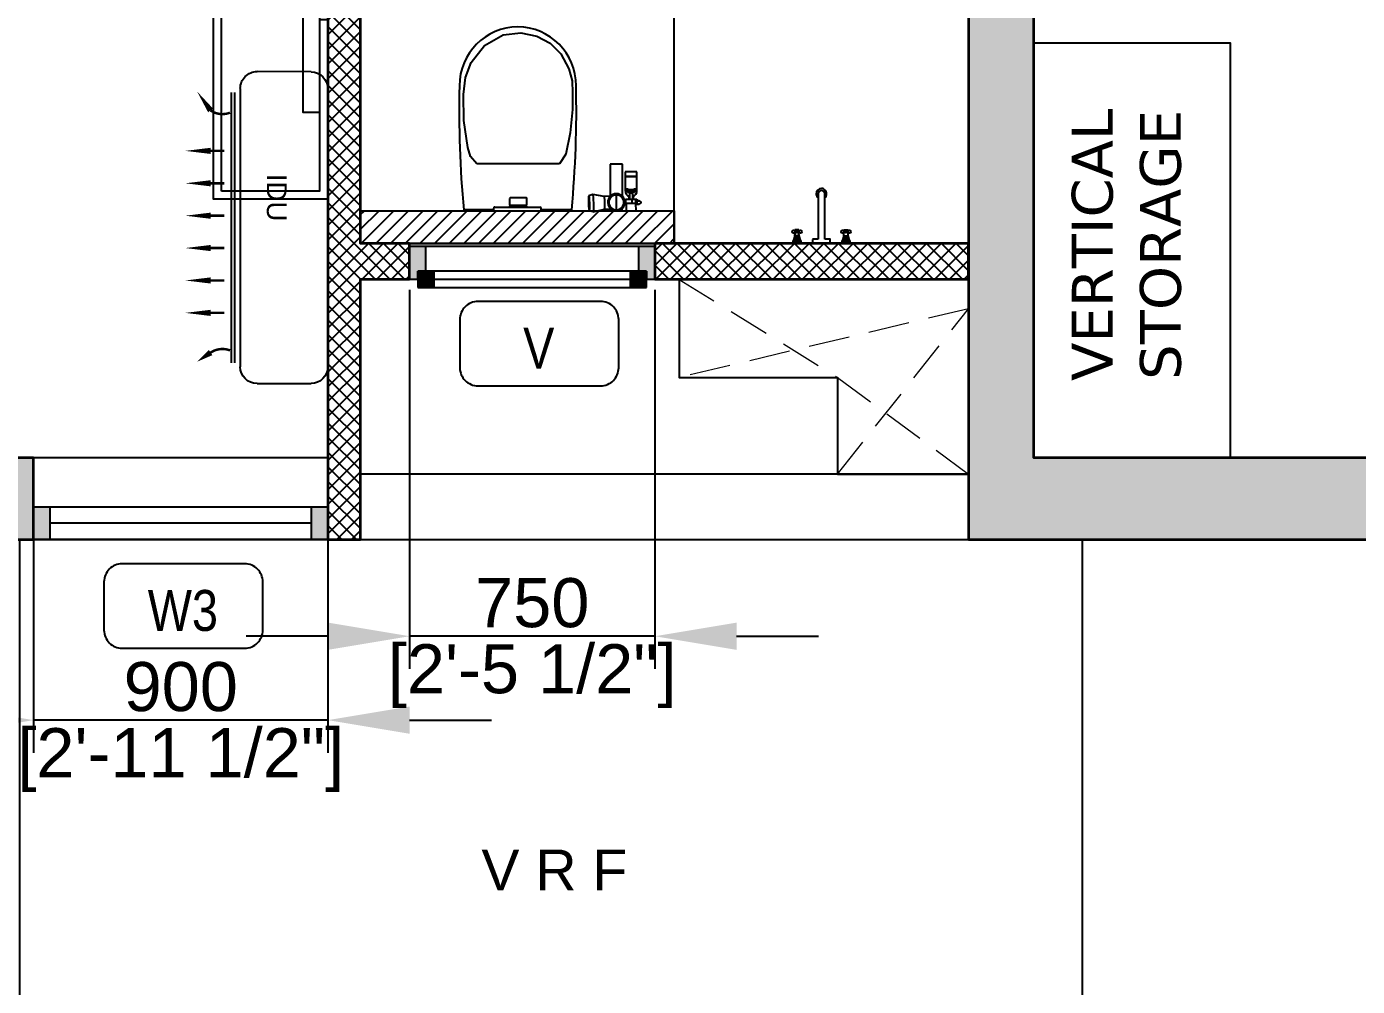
# Model space of a CAD drawing. Header units: millimetres. Extents: x 91566 to 131129, y 141753 to 207061.
# Drawn here: x 116954 to 121024, y 169429 to 172366 of the extents above; entities that cross this region are included whole.
import ezdxf
from ezdxf.enums import TextEntityAlignment as Align

# ---------------------------------------------------------------- set-up
doc = ezdxf.new("R2010")
doc.units = ezdxf.units.MM
doc.linetypes.add('( Hidden )', pattern=[0.375, 0.25, -0.125])
for name, color, linetype in [('A-Dimensions', 4, 'Continuous'), ('A-Elevation 10', 8, 'Continuous'), ('A-Fixture', 8, 'Continuous'), ('A-Furniture', 8, 'Continuous'), ('A-Hatch', 252, 'Continuous'), ('A-Room Boundary', 44, 'Continuous'), ('A-Shaft', 8, 'Continuous'), ('A-Text Main', 44, 'Continuous'), ('A-Ventilator', 4, 'Continuous'), ('A-Window', 4, 'Continuous')]:
    doc.layers.add(name, color=color, linetype=linetype)
doc.layers.add('A-Wall', color=240, linetype='Continuous', lineweight=35)
doc.styles.add('2024-08-29_TOWER-A$0$simplex-0.8', font='simplex.shx', dxfattribs={"width": 0.8})
doc.styles.add('3BHK  WEST_UN-2$0$AMISH', font='arial.ttf')
doc.styles.add('3BHK EAST -UN-4$0$grid_text', font='verdana.ttf')
doc.styles.add('ARIAL', font='ARIALN.TTF')
doc.styles.add('Core_Typ-TA$0$Standard', font='arial.ttf')
doc.styles.add('S', font='arial.ttf', dxfattribs={"height": 150})
doc.dimstyles.new('DIMSMALL', dxfattribs={"dimtxt": 150, "dimasz": 250, "dimexe": 100, "dimexo": 100, "dimgap": 25, "dimtad": 1, "dimdec": 0, "dimzin": 0, "dimdsep": 46, "dimtxsty": 'S', "dimcen": 0, "dimdle": 100, "dimclrd": 8, "dimclre": 8, "dimclrt": 256, "dimazin": 0, "dimtfac": 1, "dimtdec": 0, "dimtix": 1, "dimtmove": 0, "dimatfit": 3, "dimldrblk": '12_DatumFilled', "dimfxl": 1, "dimtolj": 1, "dimtzin": 0, "dimlwd": -1, "dimlwe": -1, "dimarcsym": 1})

# ---------------------------------------------------------------- blocks, each defined once
blk = doc.blocks.new('Core & corridor')
at = {"layer": 'A-Elevation 10'}
blk.add_lwpolyline([(22644.6, 21614.5), (22644.6, 19624.8), (19394.6, 19624.8), (19394.6, 21614.5)], close=True, dxfattribs=at)
blk = doc.blocks.new('3BHK  WEST_UN-3$0$zxcvb')
at = {"layer": 'A-Furniture', "linetype": 'Continuous'}
for p, q in [((-25, 350), (0, 350)), ((-25, -350), (0, -350))]:
    blk.add_line(p, q, dxfattribs=at)
for points in [[(0, 900), (0, -900), (-350, -900), (-349.6, 900)], [(-325, -874.9), (-324.6, 875), (-24.6, 875), (-25, -874.9)], [(-25, 635), (-25, -635), (-75, -635), (-75, 635)]]:
    blk.add_lwpolyline(points, close=True, dxfattribs=at)
blk = doc.blocks.new('A$C7abcf875')
at = {"layer": 'A-Window', "linetype": 'Continuous'}
for points in [[(-900, -150), (-900, -250), (-850, -250), (-850, -150)], [(0, -250), (0, -150), (-50, -150), (-50, -250)]]:
    blk.add_hatch(color=256, dxfattribs=at).paths.add_polyline_path(points)
for p, q in [((0, 0), (-900, 0)), ((0, -150), (0, 0)), ((0, -150), (0, 0)), ((-900, -150), (-900, 0)), ((-900, -150), (-900, 0)), ((-900, -250), (-900, -150)), ((-900, -150), (-850, -150)), ((-900, -250), (-900, -150)), ((-900, -250), (-900, -150)), ((-850, -150), (-850, -250)), ((-850, -150), (-50, -150)), ((-50, -250), (-50, -150)), ((-50, -150), (0, -150)), ((0, -250), (0, -150)), ((0, -250), (0, -150)), ((0, -250), (0, -150)), ((-50, -200), (-850, -200)), ((0, -250), (-900, -250)), ((-850, -250), (-900, -250)), ((-50, -250), (-850, -250)), ((0, -250), (-50, -250))]:
    blk.add_line(p, q, dxfattribs=at)
blk = doc.blocks.new('A$Cfbc7273c')
at = {"layer": 'A-Fixture'}
for p, q in [((-22.2, 81.5), (-22.2, 68.5)), ((-20.4, 68.3), (-20.4, 81.7)), ((-18, 82.2), (-18, 67.8)), ((-15.8, 67.3), (-15.8, 82.7)), ((-13.3, 66.5), (-13.3, 83.5)), ((-9.9, 65.2), (-9.9, 84.7)), ((-5.4, 63), (-5.4, 87)), ((0, 90.6), (0, 59.4)), ((0, -90.6), (0, 90.6)), ((-41.9, 68.8), (-41.9, 81.3)), ((-41.9, 81.3), (-27.4, 81.2)), ((-27.4, 68.8), (-41.9, 68.8)), ((-23.6, 68.6), (-23.6, 81.3)), ((-13.5, 10), (-152, 10)), ((-13.5, 26), (-13.5, 10)), ((0, 27), (-12.5, 27)), ((0, -27), (0, 27)), ((-152, -10), (-13.5, -10)), ((-13.5, -10), (-13.5, -26)), ((-12.5, -27), (0, -27)), ((-41.9, -68.8), (-41.9, -81.3)), ((-27.4, -68.8), (-41.9, -68.8)), ((-41.9, -81.3), (-27.4, -81.2)), ((-23.6, -68.6), (-23.6, -81.3)), ((-22.2, -81.5), (-22.2, -68.5)), ((-20.4, -68.3), (-20.4, -81.7)), ((-18, -82.2), (-18, -67.8)), ((-15.8, -67.3), (-15.8, -82.7)), ((-13.3, -66.5), (-13.3, -83.5)), ((-9.9, -65.2), (-9.9, -84.7)), ((-5.4, -63), (-5.4, -87)), ((0, -90.6), (0, -59.4))]:
    blk.add_line(p, q, dxfattribs=at)
for centre, radius in [((-36, 85.7), 4.41), ((-36, 64.3), 4.41), ((-36, 74.8), 3.69), ((-36, -64.3), 4.41), ((-36, -85.7), 4.41), ((-36, -74.8), 3.69)]:
    blk.add_circle(centre, radius, dxfattribs=at)
for centre, radius, start, end in [((-27.2, 125.4), 44.2, 269.7849, 308.0362), ((-27.4, 24.1), 44.7, 52.1791, 90), ((-152, 0), 16, 90, 180.0001), ((-152, 0), 16, 180.0001, 270), ((-152, 0), 10, 90, 270), ((-152, 0), 16, 38.6822, 90), ((-12.5, 26), 0.999, 89.9998, 180.1995), ((-152, 0), 16, 270, 321.3178), ((-12.5, -26), 1, 180, 269.8008), ((-27.4, -24.1), 44.7, 270, 307.8209), ((-27.2, -125.4), 44.2, 51.9638, 90.2151)]:
    blk.add_arc(centre, radius, start, end, dxfattribs=at)
blk = doc.blocks.new('3BHK  WEST_UN-2$0$fgdskokjmfv')
at = {"layer": 'A-Fixture', "linetype": 'Continuous'}
for p, q in [((15769362.5, 1072214.8), (15769328, 1072207)), ((15769362.5, 1072214.8), (15769374.5, 1072212)), ((15769217.4, 1072186.7), (15769217.5, 1072186.9)), ((15769217.4, 1072186.5), (15769217.4, 1072186.7)), ((15769217.4, 1072186.3), (15769217.4, 1072186.5)), ((15769217.4, 1072186.1), (15769217.4, 1072186.3)), ((15769217.4, 1072186.3), (15769217.4, 1072186.3)), ((15769217.5, 1072185.9), (15769217.4, 1072186.1)), ((15769217.5, 1072187.3), (15769217.6, 1072187.5)), ((15769217.5, 1072187.1), (15769217.5, 1072187.3)), ((15769217.5, 1072186.9), (15769217.5, 1072187.1)), ((15769217.5, 1072185.7), (15769217.5, 1072185.9)), ((15769217.5, 1072185.5), (15769217.5, 1072185.7)), ((15769217.5, 1072185.3), (15769217.5, 1072185.5)), ((15769217.6, 1072185.1), (15769217.5, 1072185.3)), ((15769217.6, 1072187.7), (15769217.7, 1072187.9)), ((15769217.6, 1072187.5), (15769217.6, 1072187.7)), ((15769217.6, 1072184.9), (15769217.6, 1072185.1)), ((15769217.7, 1072184.7), (15769217.6, 1072184.9)), ((15769217.7, 1072187.9), (15769217.8, 1072188.1)), ((15769217.8, 1072184.5), (15769217.7, 1072184.7)), ((15769217.8, 1072188.3), (15769217.9, 1072188.5)), ((15769217.8, 1072188.1), (15769217.8, 1072188.3)), ((15769217.8, 1072184.3), (15769217.8, 1072184.5)), ((15769217.9, 1072184.2), (15769217.8, 1072184.3)), ((15769217.9, 1072188.5), (15769218, 1072188.7)), ((15769218, 1072184), (15769217.9, 1072184.2)), ((15769218, 1072188.7), (15769218.1, 1072188.8)), ((15769218.1, 1072183.8), (15769218, 1072184)), ((15769218.1, 1072188.8), (15769218.2, 1072189)), ((15769218.2, 1072183.6), (15769218.1, 1072183.8)), ((15769218.2, 1072189), (15769218.3, 1072189.2)), ((15769218.3, 1072183.5), (15769218.2, 1072183.6)), ((15769218.3, 1072189.2), (15769218.4, 1072189.3)), ((15769218.5, 1072183.3), (15769218.3, 1072183.5)), ((15769218.4, 1072189.3), (15769218.5, 1072189.5)), ((15769218.5, 1072189.5), (15769218.7, 1072189.6)), ((15769218.6, 1072183.2), (15769218.5, 1072183.3)), ((15769218.7, 1072183), (15769218.6, 1072183.2)), ((15769218.7, 1072189.6), (15769218.8, 1072189.8)), ((15769218.8, 1072182.9), (15769218.7, 1072183)), ((15769218.8, 1072189.8), (15769218.9, 1072189.9)), ((15769219, 1072182.7), (15769218.8, 1072182.9)), ((15769218.9, 1072189.9), (15769219.1, 1072190.1)), ((15769219.1, 1072182.6), (15769219, 1072182.7)), ((15769219.1, 1072190.1), (15769219.2, 1072190.2)), ((15769219.3, 1072182.5), (15769219.1, 1072182.6)), ((15769219.2, 1072190.2), (15769219.4, 1072190.3)), ((15769219.4, 1072182.3), (15769219.3, 1072182.5)), ((15769219.4, 1072190.3), (15769219.6, 1072190.4)), ((15769219.6, 1072182.2), (15769219.4, 1072182.3)), ((15769219.6, 1072190.4), (15769219.7, 1072190.6)), ((15769219.8, 1072182.1), (15769219.6, 1072182.2)), ((15769219.7, 1072190.6), (15769219.9, 1072190.7)), ((15769219.9, 1072182), (15769219.8, 1072182.1)), ((15769219.9, 1072190.7), (15769220.1, 1072190.8)), ((15769220.1, 1072181.9), (15769219.9, 1072182)), ((15769220.1, 1072190.8), (15769220.3, 1072190.8)), ((15769220.3, 1072181.8), (15769220.1, 1072181.9)), ((15769220.3, 1072190.8), (15769220.4, 1072190.9)), ((15769220.5, 1072181.7), (15769220.3, 1072181.8)), ((15769220.4, 1072190.9), (15769220.6, 1072191)), ((15769220.7, 1072181.7), (15769220.5, 1072181.7)), ((15769220.6, 1072191), (15769220.8, 1072191.1)), ((15769220.9, 1072181.6), (15769220.7, 1072181.7)), ((15769220.8, 1072191.1), (15769221, 1072191.1)), ((15769221, 1072181.5), (15769220.9, 1072181.6)), ((15769221, 1072191.1), (15769221.2, 1072191.2)), ((15769221.2, 1072181.5), (15769221, 1072181.5)), ((15769221.2, 1072191.2), (15769221.4, 1072191.2)), ((15769221.4, 1072181.4), (15769221.2, 1072181.5)), ((15769221.4, 1072191.2), (15769221.6, 1072191.3)), ((15769221.6, 1072181.4), (15769221.4, 1072181.4)), ((15769221.6, 1072191.3), (15769221.8, 1072191.3)), ((15769221.8, 1072181.4), (15769221.6, 1072181.4)), ((15769221.8, 1072191.3), (15769222, 1072191.3)), ((15769222, 1072181.4), (15769221.8, 1072181.4)), ((15769222, 1072191.3), (15769222.2, 1072191.3)), ((15769222.2, 1072181.3), (15769222, 1072181.4)), ((15769222.2, 1072191.3), (15769222.4, 1072191.3)), ((15769222.4, 1072181.3), (15769222.2, 1072181.3)), ((15769222.4, 1072191.3), (15769222.4, 1072191.3)), ((15769222.5, 1072191.3), (15769222.4, 1072191.3)), ((15769222.4, 1072191.3), (15769222.4, 1072191.3)), ((15769222.4, 1072191.3), (15769222.5, 1072191.3)), ((15769222.5, 1072181.3), (15769222.4, 1072181.3)), ((15769222.4, 1072181.3), (15769222.4, 1072181.3)), ((15769222.4, 1072181.3), (15769222.5, 1072181.3)), ((15769222.6, 1072191.3), (15769222.5, 1072191.3)), ((15769222.5, 1072191.3), (15769222.5, 1072191.3)), ((15769222.5, 1072191.3), (15769222.7, 1072191.3)), ((15769222.6, 1072181.3), (15769222.5, 1072181.3)), ((15769222.5, 1072181.3), (15769222.5, 1072181.3)), ((15769222.5, 1072181.3), (15769222.7, 1072181.3)), ((15769222.8, 1072191.3), (15769222.6, 1072191.3)), ((15769222.8, 1072181.3), (15769222.6, 1072181.3)), ((15769222.7, 1072191.3), (15769222.9, 1072191.3)), ((15769222.7, 1072181.3), (15769222.8, 1072181.3)), ((15769232.1, 1072191.3), (15769222.8, 1072191.3)), ((15769222.8, 1072181.3), (15769228.8, 1072181.3)), ((15769223, 1072181.3), (15769222.8, 1072181.3)), ((15769222.9, 1072191.3), (15769223.1, 1072191.3)), ((15769223.3, 1072181.3), (15769223, 1072181.3)), ((15769223.1, 1072191.3), (15769223.4, 1072191.3)), ((15769223.6, 1072181.3), (15769223.3, 1072181.3)), ((15769223.4, 1072191.3), (15769223.8, 1072191.3)), ((15769224, 1072181.3), (15769223.6, 1072181.3)), ((15769223.8, 1072191.3), (15769224.2, 1072191.3)), ((15769224.4, 1072181.3), (15769224, 1072181.3)), ((15769224.2, 1072191.3), (15769224.7, 1072191.3)), ((15769224.9, 1072181.3), (15769224.4, 1072181.3)), ((15769228.6, 1072190), (15769228.8, 1072176)), ((15769228.7, 1072190), (15769232.9, 1072190)), ((15769233.2, 1072176), (15769228.9, 1072176)), ((15769231.8, 1072211.9), (15769232.1, 1072190)), ((15769309.2, 1072211.9), (15769231.8, 1072211.9)), ((15769232.9, 1072190), (15769239.6, 1072190)), ((15769233.1, 1072183), (15769232.9, 1072190)), ((15769233.2, 1072176), (15769233.1, 1072183)), ((15769239.6, 1072176), (15769233.2, 1072176)), ((15769239.6, 1072190), (15769243.9, 1072190)), ((15769243.8, 1072176), (15769239.6, 1072176)), ((15769240, 1072176), (15769240, 1072167.3)), ((15769242, 1072176), (15769242, 1072161.6)), ((15769243.9, 1072183), (15769243.8, 1072176)), ((15769247.1, 1072176), (15769243.8, 1072176)), ((15769243.9, 1072190), (15769247.1, 1072190)), ((15769243.9, 1072190), (15769243.9, 1072183)), ((15769247.1, 1072190), (15769264.5, 1072190)), ((15769264.4, 1072176), (15769247.1, 1072176)), ((15769252.2, 1072161.6), (15769252.2, 1072176)), ((15769254.3, 1072167.3), (15769254.3, 1072176)), ((15769262.2, 1072190), (15769262.5, 1072211.9)), ((15769262.2, 1072191.3), (15769262.5, 1072191.3)), ((15769262.5, 1072191.3), (15769263.8, 1072191.3)), ((15769263.8, 1072191.3), (15769265.2, 1072191.3)), ((15769264.4, 1072183), (15769264.5, 1072190)), ((15769264.4, 1072176), (15769264.4, 1072183)), ((15769265.9, 1072181.3), (15769264.5, 1072181.3)), ((15769265.2, 1072191.3), (15769266.5, 1072191.3)), ((15769266.6, 1072181.3), (15769265.9, 1072181.3)), ((15769274.3, 1072211.9), (15769274.3, 1072210.2)), ((15769274.3, 1072210.2), (15769274.3, 1072208.5)), ((15769274.3, 1072208.5), (15769274.3, 1072206.8)), ((15769274.3, 1072206.8), (15769274.3, 1072205.4)), ((15769292.1, 1072163.3), (15769292.1, 1072209.4)), ((15769309.2, 1072211.4), (15769309.2, 1072211.9)), ((15769309.2, 1072209.7), (15769309.2, 1072211.4)), ((15769309.2, 1072208), (15769309.2, 1072209.7)), ((15769309.2, 1072206.4), (15769309.2, 1072208)), ((15769309.2, 1072206), (15769309.2, 1072206.4)), ((15769328, 1072207), (15769309.9, 1072206.4)), ((15769428.5, 1072209.1), (15769522.1, 1072209.1)), ((15769667.1, 1072211.9), (15769522.1, 1072211.9)), ((15769522.1, 1072211.9), (15769522.1, 1072203.9)), ((15769664.1, 1072200.9), (15769525.1, 1072200.9)), ((15769618.4, 1072200.9), (15769565.9, 1072200.9)), ((15769565.9, 1072200.9), (15769565.9, 1072197.6)), ((15769618.4, 1072194.8), (15769565.9, 1072194.8)), ((15769565.9, 1072194.8), (15769565.9, 1072174.4)), ((15769567.4, 1072196.1), (15769616.9, 1072196.1)), ((15769618.4, 1072197.6), (15769618.4, 1072200.9)), ((15769618.4, 1072174.4), (15769618.4, 1072194.8)), ((15769667.1, 1072211.9), (15769667.1, 1072203.9)), ((15769667.1, 1072209.1), (15769758.5, 1072209.1)), ((15769229.4, 1072152.1), (15769229.4, 1072141.2)), ((15769229.6, 1072148.4), (15769264.6, 1072148.4)), ((15769229.6, 1072148.4), (15769229.6, 1072107.6)), ((15769235.2, 1072152.4), (15769235.2, 1072142.5)), ((15769240, 1072155.2), (15769240, 1072152.4)), ((15769254.3, 1072152.4), (15769254.3, 1072155.2)), ((15769259, 1072142.5), (15769259, 1072152.4)), ((15769264.6, 1072107.6), (15769264.6, 1072148.4)), ((15769264.9, 1072141.2), (15769264.9, 1072152.1)), ((15769273.1, 1072167.7), (15769273.1, 1072069.7)), ((15769311.1, 1072167.5), (15769329.3, 1072168.1)), ((15769311.2, 1072069.7), (15769311.2, 1072167.7)), ((15769329.3, 1072168.1), (15769364.2, 1072162.5)), ((15769364.3, 1072162.5), (15769376.1, 1072166)), ((15769567.3, 1072172.9), (15769616.9, 1072172.9)), ((15769229.6, 1072107.6), (15769264.6, 1072107.6)), ((15769229.6, 1072107.1), (15769229.6, 1072107.6)), ((15769264.6, 1072107.6), (15769229.6, 1072107.6)), ((15769264.6, 1072107.1), (15769229.6, 1072107.1)), ((15769229.6, 1072107.1), (15769229.6, 1072093)), ((15769229.6, 1072093), (15769264.6, 1072093)), ((15769264.6, 1072107.1), (15769264.6, 1072107.6)), ((15769264.6, 1072093), (15769264.6, 1072107.1)), ((15769273.1, 1072069.7), (15769311.2, 1072069.7)), ((15769466.3, 1072068.4), (15769718.4, 1072068.4))]:
    blk.add_line(p, q, dxfattribs=at)
at = {"layer": 'A-Fixture', "linetype": 'Continuous', "flags": 128}
blk.add_lwpolyline([(15769718.4, 1072068.4), (15769737.6, 1072045.5), (15769745.9, 1072018.8), (15769758.3, 1071936), (15769759.7, 1071856.1), (15769753.6, 1071804.7), (15769735.8, 1071758), (15769695.5, 1071705.9), (15769637.7, 1071673.8), (15769584.5, 1071667.4), (15769535.5, 1071677.4), (15769494.7, 1071699.3), (15769461.6, 1071732.3), (15769437.5, 1071777.7), (15769427.2, 1071814.6), (15769425.9, 1071851.1), (15769426.5, 1071902.1), (15769433.3, 1071973.6), (15769447, 1072039.1), (15769466.3, 1072068.4)], dxfattribs=at)
at = {"layer": 'A-Fixture', "linetype": 'Continuous'}
for centre, radius, start, end in [((15769292.1, 1072186.3), 26.2, 100.2496, 180), ((15769292.1, 1072186.3), 26.2, 180, 0), ((15769292.1, 1072186.3), 23, 0, 180), ((15769292.1, 1072186.3), 23, 180, 0), ((15769292.1, 1072186.3), 26.2, 0, 132.8693), ((15772559.7, 1071909.6), 3145.4, 174.5369, 181.4631), ((15769525.1, 1072203.9), 3, 180, 270), ((15769567.4, 1072197.6), 1.5, 180, 270), ((15769567.3, 1072174.4), 1.46, 180, 270), ((15769616.9, 1072197.6), 1.5, 270, 0), ((15769616.9, 1072174.4), 1.46, 270, 0), ((15769664.1, 1072203.9), 3, 270, 0), ((15766627.4, 1071909.6), 3145.4, 358.5369, 5.4631), ((15769292.1, 1072189.5), 28.9, 228.7983, 242.5322), ((15769292.1, 1072189.5), 28.9, 297.4678, 311.2017), ((15769595.6, 1071829.3), 180.3, 180, 269.3484), ((15769591.5, 1071829.3), 180.3, 270.6516, 0)]:
    blk.add_arc(centre, radius, start, end, dxfattribs=at)
for centre, major_axis, ratio, start_param, end_param in [((15769363.4, 1072188.7), (-0.8, 26.2), 0.087894, 0.017046, 3.133769), ((15769310.5, 1072186.9), (-0.6, 19.4), 0.087894, 6.275362, 6.466185), ((15769328.7, 1072187.5), (-0.6, 19.4), 0.087894, 6.275362, 9.416955), ((15769375.3, 1072189), (-0.7, 23), 0.087894, 0.026053, 3.133769), ((15769375.3, 1072189), (-0.7, 23), 0.087894, 3.165124, 6.230506), ((15769247.1, 1072152.1), (17.8, 0), 0.939693, 1.86017, 3.254011), ((15769247.1, 1072141.2), (17.8, 0), 0.939693, 2.995055, 3.28771), ((15769247.1, 1072141.2), (17.8, 0), 0.939693, 0.452611, 2.688981), ((15769247.1, 1072141.2), (13.4, 0), 0.939693, 1.839841, 2.521963), ((15769247.1, 1072142.5), (11.9, 0), 0.939693, 1.570796, 2.584055), ((15769247.1, 1072142.5), (11.9, 0), 0.939693, 1.570796, 2.584055), ((15769247.1, 1072141), (11.9, 0), 0.939693, 1.570796, 2.410164), ((15769247.1, 1072141.2), (13.4, 0), 0.939693, 1.634555, 1.767445), ((15769247.1, 1072142.5), (11.9, 0), 0.939693, 0.557537, 1.570796), ((15769247.1, 1072142.5), (11.9, 0), 0.939693, 0.557537, 1.570796), ((15769247.1, 1072141), (11.9, 0), 0.939693, 0.731428, 1.570796), ((15769247.1, 1072141.2), (13.4, 0), 0.939693, 1.374148, 1.507037), ((15769247.1, 1072141.2), (13.4, 0), 0.939693, 0.61963, 1.312246), ((15769247.1, 1072152.1), (17.8, 0), 0.939693, 6.170767, 7.561634), ((15769247.1, 1072141.2), (17.8, 0), 0.939693, 6.137068, 6.429723), ((15769310.5, 1072186.9), (-0.6, 19.4), 0.087894, 2.98627, 3.106469)]:
    blk.add_ellipse(centre, major_axis=major_axis, ratio=ratio, start_param=start_param, end_param=end_param, dxfattribs=at)
blk = doc.blocks.new('3BHK  WEST_UN-2$0$WALL MOUNTED SPLIT AC')
for p, q in [((18067.15, -8077.46), (18073.71, -8077.46)), ((18065.12, -8113.34), (18065.11, -8079.5)), ((18075.75, -8079.5), (18075.75, -8113.29)), ((18064.01, -8112.84, 0), (18064, -8079.99, 0)), ((18064.41, -8112.84, 0), (18064.41, -8079.99, 0)), ((18073.72, -8115.33), (18067.16, -8115.38))]:
    blk.add_line(p, q)
at = {"elevation": 0}
for points in [[(18059.86, -8080.11, 0, 0.75, 0), (18061.51, -8081.22, 0.75, 0.75, 0)], [(18058.43, -8086.05, 0, 0.75, 0), (18061.52, -8086.05, 0.75, 0.75, 0)], [(18058.44, -8089.99, 0, 0.75, 0), (18061.52, -8089.99, 0.75, 0.75, 0)], [(18058.44, -8093.93, 0, 0.75, 0), (18061.52, -8093.93, 0.75, 0.75, 0)], [(18058.44, -8097.86, 0, 0.75, 0), (18061.52, -8097.86, 0.75, 0.75, 0)], [(18058.44, -8101.8, 0, 0.75, 0), (18061.52, -8101.8, 0.75, 0.75, 0)], [(18058.44, -8105.74, 0, 0.75, 0), (18061.52, -8105.74, 0.75, 0.75, 0)], [(18059.87, -8112.95, 0, 0.75, 0), (18061.51, -8110.65, 0.75, 0.75, 0)]]:
    blk.add_lwpolyline(points, format="xyseb", dxfattribs=at)
at = {"const_width": 0.3, "elevation": 0}
for points in [[(18061.51, -8081.22, 0.246742), (18063.87, -8081.49, -4.761831)], [(18061.51, -8110.65, -0.246742), (18063.87, -8110.38, 4.761831)]]:
    blk.add_lwpolyline(points, format="xyb", dxfattribs=at)
for points in [[(18061.52, -8086.05), (18063.17, -8086.05)], [(18061.52, -8089.99), (18063.17, -8089.99)], [(18061.52, -8093.93), (18063.17, -8093.93)], [(18061.52, -8097.86), (18063.17, -8097.86)], [(18061.52, -8101.8), (18063.17, -8101.8)], [(18061.52, -8105.74), (18063.17, -8105.74)]]:
    blk.add_lwpolyline(points, dxfattribs=at)
for centre, start, end in [((18067.15, -8079.5), 90.0082, 180.0082), ((18073.71, -8079.5), 0.0078, 90.0078), ((18067.16, -8113.34), 180.0082, 270.0082), ((18073.71, -8113.29), 270.0078, 0.0078)]:
    blk.add_arc(centre, 2.04, start, end)
at = {"layer": 'A-Elevation 10', "style": '3BHK  WEST_UN-2$0$AMISH'}
blk.add_attdef('IDU', text='', height=2.4, rotation=90.0082, dxfattribs=at).set_placement((17772.56, -7418.94, 0), align=Align.MIDDLE_CENTER)
blk = doc.blocks.new('A$Ce849eab0')
at = {"layer": 'A-Ventilator', "linetype": 'Continuous'}
for points in [[(0, 0), (25, 0), (25, 25), (50, 25), (50, 100), (0, 100)], [(750, 100), (700, 100), (700, 25), (725, 25), (725, 0), (750, 0)], [(25, -25), (75, -25), (75, 25), (25, 25)], [(725, 25), (675, 25), (675, -25), (725, -25)]]:
    blk.add_hatch(color=256, dxfattribs=at).paths.add_polyline_path(points)
for p, q in [((0, 100), (0, 109.7)), ((0, 109.7), (750, 109.7)), ((0, 100), (0, 109.7)), ((0, 0), (0, 100)), ((50, 100), (0, 100)), ((0, 0), (0, 100)), ((0, 0), (0, 100)), ((50, 25), (50, 100)), ((700, 100), (50, 100)), ((750, 100), (700, 100)), ((700, 100), (700, 25)), ((750, 100), (750, 109.7)), ((750, 100), (750, 109.7)), ((750, 0), (750, 100)), ((750, 0), (750, 100)), ((750, 0), (750, 100)), ((0, 0), (750, 0)), ((0, 0), (25, 0)), ((25, 0), (25, 25)), ((25, 25), (50, 25)), ((75, 25), (25, 25)), ((25, 25), (25, -25)), ((75, -25), (75, 25)), ((675, 25), (75, 25)), ((75, 0), (675, 0)), ((725, 25), (675, 25)), ((675, 25), (675, -25)), ((700, 25), (725, 25)), ((725, 25), (725, 0)), ((725, -25), (725, 25)), ((725, 0), (750, 0)), ((25, -25), (75, -25)), ((75, -25), (675, -25)), ((75, -25), (675, -25)), ((675, -25), (725, -25))]:
    blk.add_line(p, q, dxfattribs=at)
blk = doc.blocks.new('2024-08-29_TOWER-A$0$WNTG')
at = {"layer": 'A-Text Main'}
blk.add_lwpolyline([(-187.8, 246.2), (187.8, 246.2, -0.414214), (242.8, 191.2), (242.8, 43.3, -0.414214), (187.8, -11.7), (-187.8, -11.7, -0.414214), (-242.8, 43.3), (-242.8, 191.2, -0.414214)], format="xyb", close=True, dxfattribs=at)
at = {"layer": 'A-Text Main', "style": '2024-08-29_TOWER-A$0$simplex-0.8', "width": 0.8}
blk.add_attdef('WNTG', text='', height=150, dxfattribs=at).set_placement((-1.6, 43), align=Align.CENTER)
blk = doc.blocks.new('Unit_3')
at = {"layer": 'A-Hatch', "linetype": 'Continuous'}
h = blk.add_hatch(color=256, dxfattribs=at)
h.dxf.hatch_style = 1
h.paths.add_polyline_path([(0, -4107), (0, 0), (2950, 0), (2950, -250), (250, -250), (250, -3907.1), (3749.5, -3907.1), (3749.5, -4107.1)])
h.paths.add_polyline_path([(5510, -4107.1), (5510, 0), (4680, 0), (4680, -250), (5310, -250), (5310, -4107.1)])
h.paths.add_polyline_path([(6920, -250), (10663.4, -250), (10663.4, 0), (6920, 0)])
h.paths.add_polyline_path([(8170.2, -4106.6), (11365, -4106.6), (11365, -2899.7), (11115, -2899.7), (11115, -3856.5), (8170.2, -3856.5)])
h.paths.add_polyline_path([(250, -5307), (0, -5307), (0, -12449.9), (3342, -12449.9), (3342, -12199.9), (249.6, -12199.9), (249.6, -8258.9), (5201.6, -8258.9), (5201.6, -8058.9), (250, -8058.9)])
h = blk.add_hatch(dxfattribs=at)
h.set_pattern_fill('ANSI37', color=256, scale=10)
h.paths.add_polyline_path([(3930, -250), (3930, 0), (3650, 0), (3650, -250), (3650, -933), (3749.5, -932.5), (3749.5, -249.5)])
h.paths.add_polyline_path([(3749.5, -1783), (3650, -1783), (3650, -2907.1), (3749.5, -2907.1), (3749.5, -2843), (5310, -2843), (5310, -2742.4), (3749.5, -2742.4)])
h.paths.add_polyline_path([(5510, -3607.1), (7070.2, -3607.1), (7070.2, -4107.1), (7170.2, -4107.1), (7170.2, -2547.1), (7070.2, -2547.1), (7070.2, -3506.5), (5510, -3506.5)])
h.paths.add_polyline_path([(7069.7, -250), (7069.7, -811.3), (6919.7, -811.3), (6920, -1011.9), (7070.2, -1011.9), (7070, -1697.1), (7170, -1697.1), (7170.2, -250)])
h.paths.add_polyline_path([(5509.5, -1011.9), (6170, -1011.9), (6169.9, -811.3), (5509.5, -811.3)])
h.paths.add_polyline_path([(9476.2, -4107.6), (9476.2, -4557), (9576.2, -4557), (9576.2, -4107.6)])
h.paths.add_polyline_path([(8476.8, -4106.6), (8476.8, -4557), (8726.8, -4557), (8726.8, -4106.6)])
h.paths.add_polyline_path([(8476.8, -8008.9), (8476.8, -7557), (8726.6, -7557), (8726.6, -8008.9)])
h.paths.add_polyline_path([(9640.6, -8258.9), (9640.4, -8859.8), (9539.9, -8859.8), (9540.1, -8258.9)])
h.paths.add_polyline_path([(10340.6, -8258.9), (10340.6, -8758.9), (10240.6, -8758.9), (10240.6, -8258.9)])
h.paths.add_polyline_path([(9640.6, -12199.9), (9640.7, -9859.8), (9540.2, -9859.8), (9540.1, -12199.9)])
h.paths.add_polyline_path([(6201.6, -9258.9), (5192, -9258.9), (5192, -9358.3), (6201.6, -9358.3)])
h.paths.add_polyline_path([(4242, -9258.9), (4242, -12449.9), (4341.5, -12449.9), (4341.5, -11653.8), (4491.7, -11653.8), (4492, -11544.2), (4342, -11544.2), (4342, -9258.9)])
h.paths.add_polyline_path([(6201.6, -11544.2), (5242, -11544.2), (5242, -11653.9), (6201.6, -11653.9)])
h = blk.add_hatch(color=256, dxfattribs=at)
h.dxf.hatch_style = 1
h.paths.add_polyline_path([(6201.6, -12449.9), (7430, -12449.9), (7430, -12199.9), (6401.6, -12199.9), (6401.6, -8258.9), (6401.6, -8058.9), (6201.6, -8058.9)])
h.paths.add_polyline_path([(8430, -12199.9), (8430, -12449.9), (11365, -12449.9), (11365, -12199.9)])
h.paths.add_polyline_path([(11365, -8258.9), (8727.4, -8258.9), (7782.6, -8258.9), (7782.6, -8058.9), (8476.8, -8058.9), (8476.8, -8008.9), (11365, -8008.9)])
at = {"layer": 'A-Hatch'}
h = blk.add_hatch(dxfattribs=at)
h.set_pattern_fill('ANSI31', color=256, scale=10)
h.set_pattern_definition([(45, (29405.136, -180664.73), (-22.4506403, 22.4506403), [])])
h.paths.add_polyline_path([(4342, -11444.2), (5301.6, -11444.2), (5301.6, -11544.2), (4342, -11544.2)])
at = {"layer": 'A-Elevation 10'}
blk.add_lwpolyline([(5316.5, -11654), (5316.5, -11954), (5801.1, -11954), (5801.1, -12249.9), (6201, -12249.9), (6201.1, -11653.8)], close=True, dxfattribs=at)
at = {"layer": 'A-Elevation 10', "linetype": 'Continuous'}
blk.add_lwpolyline([(4341.5, -12449.9), (6201.6, -12449.9), (6201.6, -12249.9), (4341.5, -12249.9)], close=True, dxfattribs=at)
at = {"layer": 'A-Fixture'}
blk.add_lwpolyline([(5301.6, -11544.2), (5301.6, -10292)], dxfattribs=at)
blk.add_lwpolyline([(4342, -11444.2), (5301.6, -11444.2), (5301.6, -11544.2), (4342, -11544.2)], close=True, dxfattribs=at)
at = {"layer": 'A-Furniture', "linetype": 'Continuous'}
blk.add_lwpolyline([(6401.6, -10930.3), (7001.6, -10930.3), (7001.6, -12199.8)], dxfattribs=at)
at = {"layer": 'A-Room Boundary', "linetype": 'Continuous'}
blk.add_lwpolyline([(249.6, -8258.9), (4242, -8258.9), (4242, -12199.9), (249.6, -12199.9)], close=True, dxfattribs=at)
at = {"layer": 'A-Shaft', "linetype": '( Hidden )', "lineweight": 0, "ltscale": 500}
for points in [[(5316.5, -11654), (5801.1, -11954), (6201, -12249.9)], [(5801.1, -12249.9), (6201.1, -11744.2), (5316.5, -11954)]]:
    blk.add_lwpolyline(points, dxfattribs=at)
at = {"layer": 'A-Text Main'}
blk.add_lwpolyline([(6201.6, -9358.3), (4342, -9358.3), (4342, -11544.2), (6201.6, -11544.2)], close=True, dxfattribs=at)
at = {"layer": 'A-Wall'}
blk.add_lwpolyline([(250, -5307), (0, -5307), (0, -12449.9), (3342, -12449.9), (3342, -12199.9), (249.6, -12199.9), (249.6, -8258.9), (5201.6, -8258.9), (5201.6, -8058.9), (250, -8058.9), (250, -5307)], dxfattribs=at)
for points in [[(6201.6, -12449.9), (7430, -12449.9), (7430, -12199.9), (6401.6, -12199.9), (6401.6, -8258.9), (6401.6, -8258.9), (6401.6, -8058.9), (6201.6, -8058.9)], [(4242, -9258.9), (4242, -12449.9), (4341.5, -12449.9), (4341.5, -11653.8), (4491.7, -11653.8), (4492, -11544.2), (4342, -11544.2), (4342, -9258.9)], [(6201.6, -11544.2), (5242, -11544.2), (5242, -11653.9), (6201.6, -11653.9)]]:
    blk.add_lwpolyline(points, close=True, dxfattribs=at)
at = {"layer": 'A-Elevation 10', "color": 2}
ref = blk.add_blockref('3BHK  WEST_UN-2$0$WALL MOUNTED SPLIT AC', (-450764.8, -215300.4), dxfattribs=dict(at, xscale=-25.17221723757713, yscale=25.17221723757713, zscale=25.17221723757713, rotation=180))
ref.add_attrib('IDU', 'IDU', dxfattribs={"layer": 'A-Furniture', "height": 60.41, "rotation": 269.9918, "style": '3BHK  WEST_UN-2$0$AMISH'}).set_placement((4085.8, -11403.9, 0), align=Align.MIDDLE_CENTER)
at = {"layer": 'A-Fixture', "ltscale": 600, "rotation": 180}
blk.add_blockref('3BHK  WEST_UN-2$0$fgdskokjmfv', (15774416.4, 1060767.8), dxfattribs=at)
at = {"layer": 'A-Fixture', "linetype": 'Continuous', "rotation": 270}
blk.add_blockref('A$Cfbc7273c', (5751.6, -11544.2), dxfattribs=at)
at = {"layer": 'A-Furniture'}
blk.add_blockref('3BHK  WEST_UN-3$0$zxcvb', (4242, -10509), dxfattribs=at)
at = {"layer": 'A-Text Main'}
ref = blk.add_blockref('2024-08-29_TOWER-A$0$WNTG', (4888.7, -11733.4), dxfattribs=dict(at, xscale=-1, rotation=180))
ref.add_attrib('WNTG', 'V', dxfattribs={"height": 125, "style": 'ARIAL'}).set_placement((4887.1, -11926.8), align=Align.CENTER)
ref = blk.add_blockref('2024-08-29_TOWER-A$0$WNTG', (3800.2, -12536), dxfattribs=dict(at, xscale=-1, rotation=180))
ref.add_attrib('WNTG', 'W3', dxfattribs={"height": 125, "style": 'ARIAL'}).set_placement((3798.6, -12729.4), align=Align.CENTER)
at = {"layer": 'A-Ventilator', "linetype": 'Continuous'}
blk.add_blockref('A$Ce849eab0', (4492, -11653.8), dxfattribs=at)
at = {"layer": 'A-Window'}
blk.add_blockref('A$C7abcf875', (4242, -12199.9), dxfattribs=at)
at = {"layer": 'A-Text Main', "ltscale": 0.9, "insert": (6685.3, -11548.5), "char_height": 125, "attachment_point": 5, "rotation": 90, "style": '3BHK EAST -UN-4$0$grid_text', "bg_fill": 2}
blk.add_mtext_dynamic_manual_height_columns('VERTICAL \\PSTORAGE', width=687.031, gutter_width=487.9, heights=[-340.8], dxfattribs=at)
at = {"layer": 'A-Room Boundary', "linetype": 'Continuous'}
blk.add_lwpolyline([(6401.6, -8258.9), (9540.1, -8258.9), (9540.1, -12199.9), (6401.6, -12199.9)], close=True, dxfattribs=at)
blk = doc.blocks.new('*D117')
at = {"layer": 'A-Dimensions', "color": 8, "transparency": 16777216}
for p, q in [((118125.8, 171560.6), (118125.8, 170400.7)), ((118875.8, 171560.6), (118875.8, 170400.7)), ((117875.8, 170500.7), (117625.8, 170500.7)), ((118875.8, 170500.7), (118125.8, 170500.7)), ((119125.8, 170500.7), (119375.8, 170500.7))]:
    blk.add_line(p, q, dxfattribs=at)
for points in [[(117875.8, 170542.4), (117875.8, 170459), (118125.8, 170500.7)], [(119125.8, 170542.4), (119125.8, 170459), (118875.8, 170500.7)]]:
    blk.add_solid(points, dxfattribs=at)
at = {"layer": 'Defpoints', "color": 0, "transparency": 16777216}
for p in [(118125.8, 171660.6), (118875.8, 171660.6), (118125.8, 170500.7)]:
    blk.add_point(p, dxfattribs=at)
at = {"layer": 'A-Dimensions', "lineweight": 30, "transparency": 16777216, "char_height": 150, "attachment_point": 5, "style": 'S'}
for s, insert in [('\\A1;750', (118500.8, 170602.3)), ('\\A1;[2\'-5 1/2"]', (118500.8, 170378.6))]:
    blk.add_mtext(s, dxfattribs=dict(at, insert=insert))
blk = doc.blocks.new('12_DatumFilled')
at = {"color": 8, "linetype": 'ByBlock'}
blk.add_solid([(0, 0.577), (-1, 0), (0, -0.577)], dxfattribs=at)
blk = doc.blocks.new('*D118')
at = {"layer": 'A-Dimensions', "color": 8, "transparency": 16777216}
for p, q in [((116975.8, 170894.8), (116975.8, 170144)), ((117875.8, 170894.8), (117875.8, 170144)), ((116725.8, 170244), (116475.8, 170244)), ((117875.8, 170244), (116975.8, 170244)), ((118125.8, 170244), (118375.8, 170244))]:
    blk.add_line(p, q, dxfattribs=at)
for points in [[(116725.8, 170285.7), (116725.8, 170202.3), (116975.8, 170244)], [(118125.8, 170285.7), (118125.8, 170202.3), (117875.8, 170244)]]:
    blk.add_solid(points, dxfattribs=at)
at = {"layer": 'Defpoints', "color": 0, "transparency": 16777216}
for p in [(116975.8, 170994.8), (117875.8, 170994.8), (116975.8, 170244)]:
    blk.add_point(p, dxfattribs=at)
at = {"layer": 'A-Dimensions', "lineweight": 30, "transparency": 16777216, "char_height": 150, "attachment_point": 5, "style": 'S'}
for s, insert in [('\\A1;900', (117425.8, 170345.6)), ('\\A1;[2\'-11 1/2"]', (117425.8, 170121.9))]:
    blk.add_mtext(s, dxfattribs=dict(at, insert=insert))

msp = doc.modelspace()

# ---------------------------------------------------------------- block references
msp.add_blockref('Core & corridor', (97538.5, 149182.5))

# ---------------------------------------------------------------- texts
at = {"layer": 'A-Text Main', "insert": (118568.4, 169785.5), "char_height": 125, "width": 950.15, "attachment_point": 5, "line_spacing_factor": 1.010232, "style": 'Core_Typ-TA$0$Standard'}
msp.add_mtext('V R F', dxfattribs=at)

# ---------------------------------------------------------------- next in the draw order: block references
at = {"linetype": 'Continuous'}
msp.add_blockref('Unit_3', (113633.6, 183246.5), dxfattribs=at)

# ---------------------------------------------------------------- next in the draw order: dimensions: what is measured, and where the dimension line sits
at = {"layer": 'A-Dimensions', "lineweight": 30}
for base, p1, p2, picture, middle in [((118125.8, 170500.7), (118875.8, 171660.6), (118125.8, 171660.6), '*D117', (118500.8, 170500.7)), ((116975.8, 170244), (117875.8, 170994.8), (116975.8, 170994.8), '*D118', (117425.8, 170244))]:
    dim = msp.add_linear_dim(base=base, p1=p1, p2=p2, dimstyle='DIMSMALL', override={"dimpost": '\\X'}, dxfattribs=at)
    dim.commit()
    dim.dimension.update_dxf_attribs({"geometry": picture, "text_midpoint": middle})

doc.saveas('drawing.dxf')
